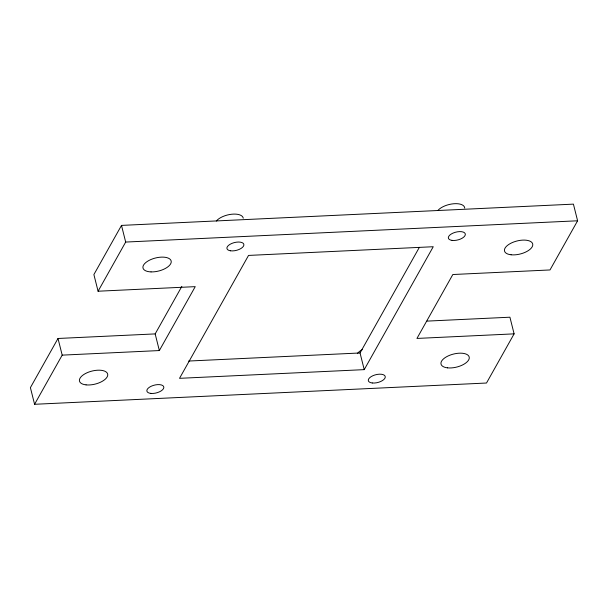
<?xml version="1.0" encoding="UTF-8"?>
<svg xmlns="http://www.w3.org/2000/svg" width="608" height="608" viewBox="0 0 608 608"><rect width="100%" height="100%" fill="white"/><g stroke="black" fill="none" stroke-linecap="round" stroke-linejoin="round"><path stroke-width="0.91" d="M181.853 286.383L155.169 333.906L58.003 338.474L30.4 387.638L34.58 404.29L486.499 383.025L514.11 333.86L509.922 317.209L426.915 321.115M514.11 333.86L416.944 338.436L452.831 274.52L549.997 269.952L577.6 220.788L573.42 204.136L121.501 225.401L93.89 274.565L98.078 291.217L195.236 286.649L159.349 350.558L62.191 355.133L34.58 404.29M98.078 291.217L125.681 242.06L121.501 225.401M364.23 369.634L433.246 246.726L248.543 255.421L179.527 378.328L364.23 369.634L360.042 352.974L419.33 247.395M125.681 242.06L577.6 220.788M188.602 361.046L360.042 352.974M155.169 333.906L159.349 350.558M58.003 338.474L62.191 355.133M357.36 353.628A14.516 6.703 -14.1 0 1 362.277 349.653M438.094 210.231A14.516 6.703 -14.1 0 1 453.857 203.741A14.516 6.703 -14.1 0 1 464.732 208.111M216.334 221.023A14.516 6.703 -14.1 0 1 231.716 214.229A14.516 6.703 -14.1 0 1 243.261 218.196M86.07 384.872A14.516 6.703 -14.1 0 0 107.745 375.06A14.516 6.703 -14.1 0 0 86.921 372.818A14.516 6.703 -14.1 0 0 86.07 384.872M151.035 271.898A14.516 6.703 -14.1 0 0 171.198 261.182A14.516 6.703 -14.1 0 0 148.983 260.452A14.516 6.703 -14.1 0 0 151.035 271.898M511.1 254.782A14.516 6.703 -14.1 0 0 532.775 244.971A14.516 6.703 -14.1 0 0 511.944 242.729A14.516 6.703 -14.1 0 0 511.1 254.782M447.602 367.855A14.516 6.703 -14.1 0 0 469.277 358.044A14.516 6.703 -14.1 0 0 448.453 355.802A14.516 6.703 -14.1 0 0 447.602 367.855M452.071 240.388A8.71 4.02 -14.1 0 0 465.325 234.68A8.71 4.02 -14.1 0 0 453.12 233.062A8.71 4.02 -14.1 0 0 452.071 240.388M230.554 250.8A8.71 4.02 -14.1 0 0 243.876 245.153A8.71 4.02 -14.1 0 0 231.77 243.451A8.71 4.02 -14.1 0 0 230.554 250.8M151.004 393.422A8.71 4.02 -14.1 0 0 163.848 387.425A8.71 4.02 -14.1 0 0 151.179 386.255A8.71 4.02 -14.1 0 0 151.004 393.422M372.278 382.987A8.71 4.02 -14.1 0 0 385.282 377.097A8.71 4.02 -14.1 0 0 372.788 375.759A8.71 4.02 -14.1 0 0 372.278 382.987"/></g></svg>
